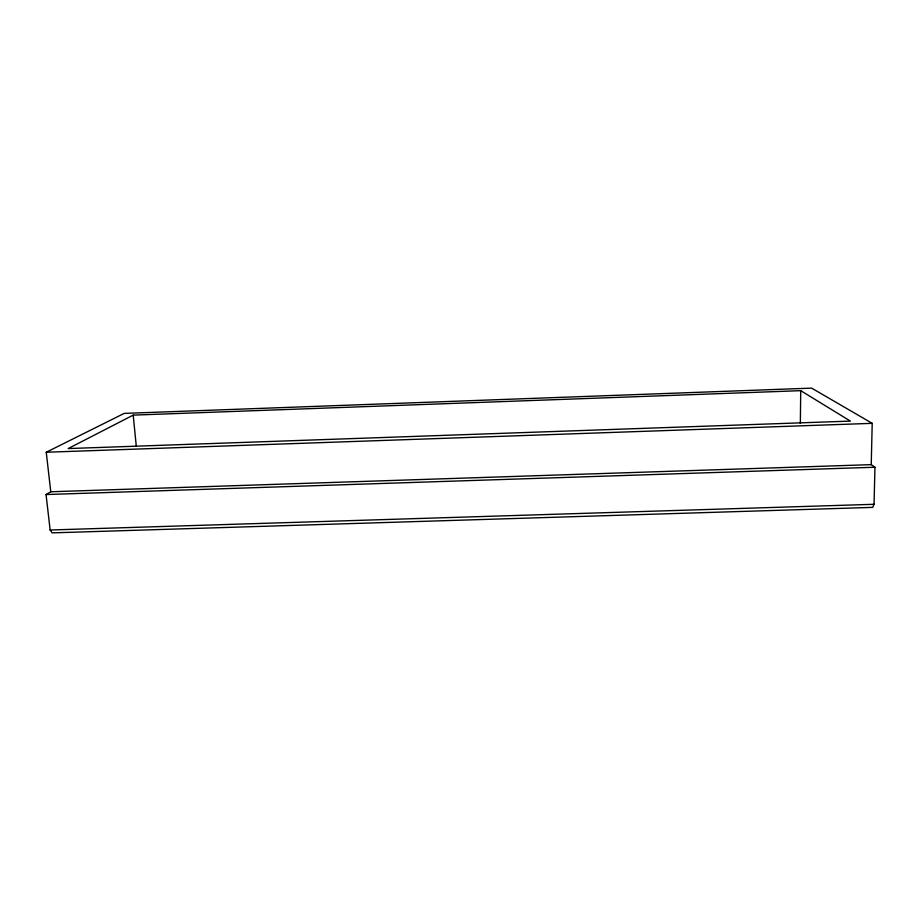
<?xml version="1.0" encoding="UTF-8"?>
<svg xmlns="http://www.w3.org/2000/svg" width="921" height="921" viewBox="0 0 921 921"><rect width="100%" height="100%" fill="white"/><g stroke="black" fill="none" stroke-linecap="round" stroke-linejoin="round"><path stroke-width="1.38" d="M800.337 423.303L800.729 390.665L133.2 415.129L68.177 448.573L850.394 421.093L800.729 390.665M871.231 464.633L872.21 423.338L811.643 388.132L124.208 413.402L46.246 452.246L50.77 491.768L46.05 494.542L50.137 530.001L52.152 532.868L872.717 507.379L874.052 504.294L874.95 467.235L871.231 464.633L50.77 491.768M46.246 452.246L872.21 423.338M46.05 494.542L874.95 467.235M50.137 530.001L874.052 504.294M133.2 415.129L136.262 445.96"/></g></svg>
